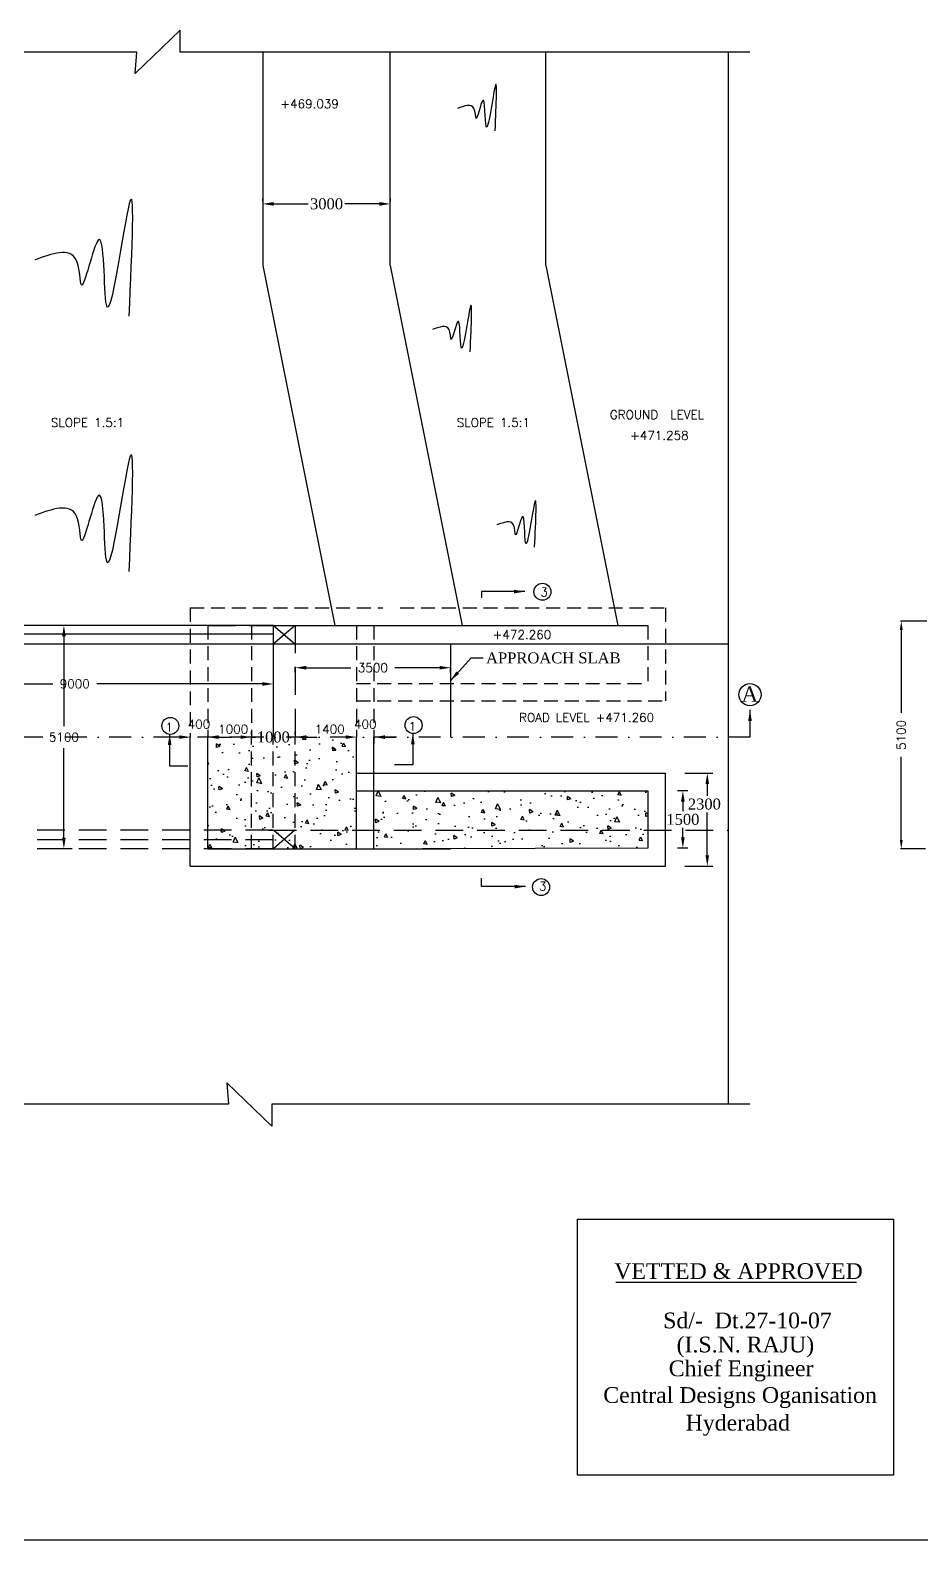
# Model space of a CAD drawing. Header units: millimetres. Extents: x 173 to 1182, y 876 to 1915.
# Drawn here: x 538.2 to 741.9, y 876.3 to 1221.1 of the extents above; entities that cross this region are included whole.
import ezdxf

# ---------------------------------------------------------------- set-up
doc = ezdxf.new("R2010")
doc.units = ezdxf.units.MM
doc.linetypes.add('DASHDOTX2', pattern=[2, 1, -0.5, 0, -0.5])
doc.linetypes.add('HIDDEN', pattern=[9.525, 6.35, -3.175])
doc.styles.add('ROMANS', font='romans')
doc.styles.get("Standard").update_dxf_attribs({"font": 'times.ttf'})
doc.styles.add('TIMES NEW ROMAN', font='times.ttf')
doc.dimstyles.new('ISO-25', dxfattribs={"dimtxt": 2.5, "dimasz": 2.5, "dimexe": 1.25, "dimexo": 0.625, "dimtad": 0, "dimtih": 1, "dimtoh": 1, "dimlfac": 100, "dimtxsty": 'TIMES NEW ROMAN', "dimcen": 2.5, "dimadec": 0, "dimazin": 0, "dimtfac": 1, "dimtmove": 0, "dimatfit": 3, "dimfxl": 1, "dimarcsym": 0})
doc.dimstyles.get("Standard").update_dxf_attribs({"dimtxt": 2, "dimasz": 2.5, "dimexe": 0.18, "dimexo": 0.18, "dimgap": 1.5, "dimtad": 0, "dimtih": 1, "dimtoh": 1, "dimdec": 0, "dimlfac": 100, "dimzin": 0, "dimdsep": 46, "dimtxsty": 'ROMANS', "dimcen": 0.09, "dimadec": 0, "dimazin": 0, "dimtfac": 1, "dimtdec": 0, "dimtofl": 0, "dimtmove": 1, "dimatfit": 1, "dimfxl": 1, "dimtolj": 1, "dimtzin": 0, "dimarcsym": 0})
doc.dimstyles.new('STANDARD$0', dxfattribs={"dimscale": 88.888889, "dimtxt": 0.02, "dimasz": 0.02, "dimexe": 0.1, "dimexo": 0.1, "dimgap": 0.09, "dimtad": 2, "dimtih": 1, "dimtoh": 1, "dimdec": 0, "dimzin": 1, "dimdsep": 46, "dimtxsty": 'Standard', "dimcen": 0.09, "dimadec": 0, "dimazin": 0, "dimtfac": 1, "dimtdec": 4, "dimtofl": 0, "dimtmove": 0, "dimatfit": 3, "dimfxl": 1, "dimtolj": 1, "dimtzin": 1, "dimarcsym": 0})

# ---------------------------------------------------------------- blocks, each defined once
blk = doc.blocks.new('*D87')
at = {"color": 0, "lineweight": -2, "transparency": 16777216}
for p, q in [((503.01, 1071.58), (503.01, 1071.97)), ((505.51, 1071.79), (543.37, 1071.79)), ((591.27, 1071.79), (553.41, 1071.79)), ((593.77, 1071.58), (593.77, 1071.97))]:
    blk.add_line(p, q, dxfattribs=at)
at = {"color": 0, "transparency": 16777216}
for points in [[(505.51, 1072.21), (505.51, 1071.37), (503.01, 1071.79)], [(591.27, 1072.21), (591.27, 1071.37), (593.77, 1071.79)]]:
    blk.add_solid(points, dxfattribs=at)
at = {"layer": 'Defpoints', "color": 0, "transparency": 16777216}
for p in [(503.01, 1071.4), (593.77, 1071.79), (593.77, 1071.4)]:
    blk.add_point(p, dxfattribs=at)
at = {"color": 0, "transparency": 16777216, "insert": (548.39, 1071.79), "char_height": 2, "attachment_point": 5, "style": 'ROMANS'}
blk.add_mtext('\\A1;9000', dxfattribs=at)
blk = doc.blocks.new('*D91')
at = {"color": 0, "lineweight": -2, "transparency": 16777216}
for p, q in [((547.81, 1085.15), (545.73, 1085.15)), ((545.91, 1082.65), (545.91, 1062.15)), ((545.91, 1036.65), (545.91, 1057.15)), ((547.81, 1034.15), (545.73, 1034.15))]:
    blk.add_line(p, q, dxfattribs=at)
at = {"color": 0, "transparency": 16777216}
for points in [[(545.49, 1082.65), (546.33, 1082.65), (545.91, 1085.15)], [(545.49, 1036.65), (546.33, 1036.65), (545.91, 1034.15)]]:
    blk.add_solid(points, dxfattribs=at)
at = {"layer": 'Defpoints', "color": 0, "transparency": 16777216}
for p in [(547.99, 1085.15), (545.91, 1034.15), (547.99, 1034.15)]:
    blk.add_point(p, dxfattribs=at)
at = {"color": 0, "transparency": 16777216, "insert": (545.91, 1059.65), "char_height": 2, "attachment_point": 5, "style": 'ROMANS'}
blk.add_mtext('\\A1;5100', dxfattribs=at)
blk = doc.blocks.new('*D95')
at = {"color": 0, "lineweight": -2, "transparency": 16777216}
for p, q in [((743.06, 1086.14), (737.06, 1086.14)), ((737.24, 1084.14), (737.24, 1065.17)), ((737.24, 1036.14), (737.24, 1055.12)), ((742.81, 1034.14), (737.06, 1034.14))]:
    blk.add_line(p, q, dxfattribs=at)
at = {"color": 0, "transparency": 16777216}
for points in [[(736.9, 1084.14), (737.57, 1084.14), (737.24, 1086.14)], [(736.9, 1036.14), (737.57, 1036.14), (737.24, 1034.14)]]:
    blk.add_solid(points, dxfattribs=at)
at = {"layer": 'Defpoints', "color": 0, "transparency": 16777216}
for p in [(743.24, 1086.14), (737.24, 1034.14), (742.99, 1034.14)]:
    blk.add_point(p, dxfattribs=at)
at = {"color": 0, "transparency": 16777216, "insert": (737.24, 1060.14), "char_height": 2, "attachment_point": 5, "rotation": 90, "style": 'ROMANS'}
blk.add_mtext('\\A1;5100', dxfattribs=at)
blk = doc.blocks.new('*D120')
at = {"color": 0, "lineweight": -2, "transparency": 16777216}
for p, q in [((572.27, 1059.65), (569.77, 1059.65)), ((574.77, 1058.21), (574.77, 1059.83)), ((578.77, 1058.21), (578.77, 1059.83)), ((581.27, 1059.65), (583.77, 1059.65))]:
    blk.add_line(p, q, dxfattribs=at)
at = {"color": 0, "transparency": 16777216}
for points in [[(572.27, 1060.06), (572.27, 1059.23), (574.77, 1059.65)], [(581.27, 1060.06), (581.27, 1059.23), (578.77, 1059.65)]]:
    blk.add_solid(points, dxfattribs=at)
at = {"layer": 'Defpoints', "color": 0, "transparency": 16777216}
for p in [(574.77, 1059.65), (574.77, 1058.03), (578.77, 1058.03)]:
    blk.add_point(p, dxfattribs=at)
at = {"color": 0, "transparency": 16777216, "insert": (576.77, 1062.58), "char_height": 2, "attachment_point": 5, "style": 'ROMANS'}
blk.add_mtext('\\A1;400', dxfattribs=at)
blk = doc.blocks.new('*D125')
at = {"color": 0, "lineweight": -2, "transparency": 16777216}
for p, q in [((586.27, 1059.65), (583.77, 1059.65)), ((588.77, 1060.27), (588.77, 1060.9)), ((588.77, 1059.65), (589.73, 1059.65)), ((598.77, 1059.65), (597.8, 1059.65)), ((598.77, 1060.27), (598.77, 1060.9)), ((601.27, 1059.65), (603.77, 1059.65))]:
    blk.add_line(p, q, dxfattribs=at)
at = {"color": 0, "transparency": 16777216}
for points in [[(586.27, 1060.06), (586.27, 1059.23), (588.77, 1059.65)], [(601.27, 1060.06), (601.27, 1059.23), (598.77, 1059.65)]]:
    blk.add_solid(points, dxfattribs=at)
at = {"layer": 'Defpoints', "color": 0, "transparency": 16777216}
for p in [(588.77, 1059.65), (588.77, 1059.65), (598.77, 1059.65)]:
    blk.add_point(p, dxfattribs=at)
at = {"color": 0, "transparency": 16777216, "insert": (593.77, 1059.65), "char_height": 2.5, "attachment_point": 5, "style": 'TIMES NEW ROMAN'}
blk.add_mtext('1000', dxfattribs=at)
blk = doc.blocks.new('*D121')
at = {"color": 0, "lineweight": -2, "transparency": 16777216}
for p, q in [((598.77, 1074.39), (598.77, 1075.68)), ((601.27, 1075.5), (611.48, 1075.5)), ((631.75, 1075.5), (621.53, 1075.5)), ((634.25, 1074.39), (634.25, 1075.68))]:
    blk.add_line(p, q, dxfattribs=at)
at = {"color": 0, "transparency": 16777216}
for points in [[(601.27, 1075.91), (601.27, 1075.08), (598.77, 1075.5)], [(631.75, 1075.91), (631.75, 1075.08), (634.25, 1075.5)]]:
    blk.add_solid(points, dxfattribs=at)
at = {"layer": 'Defpoints', "color": 0, "transparency": 16777216}
for p in [(598.77, 1075.5), (598.77, 1074.21), (634.25, 1074.21)]:
    blk.add_point(p, dxfattribs=at)
at = {"color": 0, "transparency": 16777216, "insert": (616.51, 1075.5), "char_height": 2, "attachment_point": 5, "style": 'ROMANS'}
blk.add_mtext('\\A1;3500', dxfattribs=at)
blk = doc.blocks.new('*D122')
at = {"color": 0, "lineweight": -2, "transparency": 16777216}
for p, q in [((591.35, 1182.08), (591.35, 1182.7)), ((593.85, 1181.45), (601.75, 1181.45)), ((618, 1181.45), (610.1, 1181.45)), ((620.5, 1182.08), (620.5, 1182.7))]:
    blk.add_line(p, q, dxfattribs=at)
at = {"color": 0, "transparency": 16777216}
for points in [[(593.85, 1181.87), (593.85, 1181.03), (591.35, 1181.45)], [(618, 1181.87), (618, 1181.03), (620.5, 1181.45)]]:
    blk.add_solid(points, dxfattribs=at)
at = {"layer": 'Defpoints', "color": 0, "transparency": 16777216}
for p in [(591.35, 1181.45), (591.35, 1181.45), (620.5, 1181.45)]:
    blk.add_point(p, dxfattribs=at)
at = {"color": 0, "transparency": 16777216, "insert": (605.92, 1181.45), "char_height": 2.5, "attachment_point": 5, "style": 'TIMES NEW ROMAN'}
blk.add_mtext('3000', dxfattribs=at)
blk = doc.blocks.new('*D123')
at = {"color": 0, "lineweight": -2, "transparency": 16777216}
for p, q in [((610.27, 1059.65), (607.77, 1059.65)), ((612.77, 1058.21), (612.77, 1059.83)), ((616.77, 1058.21), (616.77, 1059.83)), ((619.27, 1059.65), (621.77, 1059.65))]:
    blk.add_line(p, q, dxfattribs=at)
at = {"color": 0, "transparency": 16777216}
for points in [[(610.27, 1060.06), (610.27, 1059.23), (612.77, 1059.65)], [(619.27, 1060.06), (619.27, 1059.23), (616.77, 1059.65)]]:
    blk.add_solid(points, dxfattribs=at)
at = {"layer": 'Defpoints', "color": 0, "transparency": 16777216}
for p in [(612.77, 1059.65), (612.77, 1058.03), (616.77, 1058.03)]:
    blk.add_point(p, dxfattribs=at)
at = {"color": 0, "transparency": 16777216, "insert": (614.77, 1062.58), "char_height": 2, "attachment_point": 5, "style": 'ROMANS'}
blk.add_mtext('\\A1;400', dxfattribs=at)
blk = doc.blocks.new('*D119')
at = {"color": 0, "lineweight": -2, "transparency": 16777216}
for p, q in [((687.81, 1051.41), (694.17, 1051.41)), ((692.92, 1048.91), (692.92, 1046.24)), ((692.92, 1032.66), (692.92, 1042.45)), ((687.81, 1030.16), (694.17, 1030.16))]:
    blk.add_line(p, q, dxfattribs=at)
at = {"color": 0, "transparency": 16777216}
for points in [[(692.5, 1048.91), (693.33, 1048.91), (692.92, 1051.41)], [(692.5, 1032.66), (693.33, 1032.66), (692.92, 1030.16)]]:
    blk.add_solid(points, dxfattribs=at)
at = {"layer": 'Defpoints', "color": 0, "transparency": 16777216}
for p in [(687.19, 1051.41), (687.19, 1030.16), (692.92, 1030.16)]:
    blk.add_point(p, dxfattribs=at)
at = {"color": 0, "transparency": 16777216, "insert": (692.25, 1044.34), "char_height": 2.5, "attachment_point": 5, "style": 'TIMES NEW ROMAN'}
blk.add_mtext('2300', dxfattribs=at)
blk = doc.blocks.new('*D124')
at = {"color": 0, "lineweight": -2, "transparency": 16777216}
for p, q in [((688.44, 1047.41), (686.09, 1047.41)), ((687.34, 1044.91), (687.34, 1042.74)), ((687.34, 1036.78), (687.34, 1038.95)), ((688.48, 1034.28), (686.09, 1034.28))]:
    blk.add_line(p, q, dxfattribs=at)
at = {"color": 0, "transparency": 16777216}
for points in [[(686.92, 1044.91), (687.75, 1044.91), (687.34, 1047.41)], [(686.92, 1036.78), (687.75, 1036.78), (687.34, 1034.28)]]:
    blk.add_solid(points, dxfattribs=at)
at = {"layer": 'Defpoints', "color": 0, "transparency": 16777216}
for p in [(689.07, 1047.41), (687.34, 1034.28), (689.1, 1034.28)]:
    blk.add_point(p, dxfattribs=at)
at = {"color": 0, "transparency": 16777216, "insert": (687.34, 1040.84), "char_height": 2.5, "attachment_point": 5, "style": 'TIMES NEW ROMAN'}
blk.add_mtext('1500', dxfattribs=at)

msp = doc.modelspace()

# ---------------------------------------------------------------- hatches: boundary and pattern name
h = msp.add_hatch()
h.set_pattern_fill('AR-CONC', color=256, scale=0.05, angle=15, style=0)
h.set_pattern_definition([(115, (-395.9575, -400.4454), (-9.00511, 1.587844), [0.9525, -10.4775]), (170, (-395.958, -400.445), (4.174553, 8.77125), [0.762, -8.382]), (64.549, (-396.708, -400.313), (-4.8306, 10.359062), [0.8095, -8.9045]), (118.8158, (-395.3, -397.992), (-13.63618, 1.47753), [1.42875, -15.71625]), (68.3644, (-396.436, -397.869), (-8.26382, 15.02197), [1.21425, -13.35675]), (173.816, (-395.3, -397.992), (-8.26385, 15.02196), [1.143, -12.573]), (144, (-396.691, -398.277), (-8.64585, -2.977004), [0.9525, -10.4775]), (199, (-396.691, -398.277), (-0.60124, 9.695373), [0.762, -8.382]), (93.5486, (-397.412, -398.525), (-9.247065, 6.718383), [0.8095, -8.9045]), (127.5, (-395.9575, -400.4454), (0.9450546, 4.123664), [0, -8.2804, 0, -8.509, 0, -8.41375]), (157.5, (-395.9575, -400.4454), (-1.93071, 5.70306), [0, -4.8514, 0, -8.0899, 0, -3.20675]), (197.5, (-393.222, -401.1784), (-6.622658, 1.4779943), [0, -3.175, 0, -9.906, 0, -13.1445]), (207.5, (-391.995, -401.507), (-6.825047, 3.144938), [0, -4.1275, 0, -6.5786, 0, -9.3345])])
h.paths.add_polyline_path([(679.34853, 1047.40504), (679.34853, 1038.39764), (616.76624, 1038.39764), (616.76624, 1047.40504)])
h.paths.add_polyline_path([(627.87971, 1034.14764), (616.76624, 1034.14764), (616.76624, 1038.39764), (679.34853, 1038.39764), (679.34853, 1034.29395)])
h.paths.add_polyline_path([(598.76624, 1038.39764), (598.76624, 1059.65022), (612.76624, 1059.65047), (612.76624, 1038.39764)])
h.paths.add_polyline_path([(598.76624, 1034.14764), (598.76624, 1038.39764), (612.76624, 1038.39764), (612.76624, 1034.14764)])
h.paths.add_polyline_path([(593.76624, 1059.65013), (598.76624, 1059.65022), (598.76624, 1038.39764), (593.76624, 1038.39764)])
h.paths.add_polyline_path([(593.76624, 1038.39764), (592.69777, 1038.39764), (588.76624, 1038.39764), (588.76624, 1059.65003), (593.76624, 1059.65013)])
h.paths.add_polyline_path([(578.76624, 1059.64985), (588.76624, 1059.65003), (588.76624, 1038.39764), (578.76624, 1038.39764)])
h.paths.add_polyline_path([(578.76624, 1036.14764), (578.76624, 1038.39764), (588.76624, 1038.39764), (588.76624, 1036.14764)])
h.paths.add_polyline_path([(578.76624, 1034.14764), (578.76624, 1036.14764), (588.76624, 1036.14764), (588.76624, 1034.14764)])
h.paths.add_polyline_path([(588.76624, 1034.14764), (588.76624, 1036.14764), (593.76624, 1036.14764), (593.76624, 1034.14764)])
h.paths.add_polyline_path([(588.76624, 1036.14764), (588.76624, 1038.39764), (593.76624, 1038.39764), (593.76624, 1036.14764)])
h.paths.add_polyline_path([(593.76624, 1038.39764), (596.238, 1036.29665), (593.76624, 1034.14764)])
h.paths.add_polyline_path([(593.76624, 1034.14764), (596.238, 1036.29665), (598.76624, 1034.14764)])
h.paths.add_polyline_path([(596.238, 1036.29665), (598.65453, 1038.39764), (598.76624, 1038.39764), (598.76624, 1034.14764)])
h.paths.add_polyline_path([(593.76624, 1038.39764), (598.65453, 1038.39764), (596.238, 1036.29665)])
h.paths.add_polyline_path([(677.4758, 1042.74024), (669.40712, 1042.74024), (669.40712, 1038.94698), (677.4758, 1038.94698)], flags=24)
h.paths.add_polyline_path([(597.80058, 1061.54427), (589.7319, 1061.54427), (589.7319, 1057.75101), (597.80058, 1057.75101)], flags=9)

# ---------------------------------------------------------------- linework, layer by layer
for p, q in [((572.48927, 1221.13095), (562.19136, 1211.22213)), ((572.48927, 1216.11605), (572.48927, 1221.13095)), ((562.57235, 1216.11605), (457.42528, 1216.11605)), ((562.19136, 1211.22213), (562.57235, 1216.11605)), ((583.50483, 1216.11605), (572.48927, 1216.11605)), ((583.50483, 1216.11605), (572.48927, 1216.11605)), ((702.67507, 1216.11605), (583.50483, 1216.11605)), ((591.34761, 1216.11605), (591.34761, 1167.39764)), ((620.49761, 1167.39764), (620.49761, 1216.11605)), ((656.04853, 1167.39764), (656.04853, 1216.11605)), ((697.67507, 1216.11605), (697.67507, 975.78222)), ((591.34761, 1167.39764), (607.79761, 1085.14764)), ((620.49761, 1167.39764), (636.94761, 1085.14764)), ((656.04853, 1167.39764), (672.49853, 1085.14764)), ((593.76624, 1085.14764), (457.42528, 1085.14764)), ((593.76624, 1083.14764), (457.42528, 1083.14764)), ((593.76624, 1085.14764), (593.76624, 1059.64764)), ((598.65453, 1080.89764), (593.76624, 1085.14764)), ((593.76624, 1085.14764), (598.76624, 1085.14764)), ((598.76624, 1085.14764), (593.76624, 1080.89764)), ((598.76624, 1085.14764), (679.34853, 1085.14764)), ((697.67507, 1080.89764), (457.42528, 1080.89764)), ((634.24817, 1080.89764), (634.24844, 1059.65086)), ((574.76624, 1030.14764), (574.76624, 1059.64764)), ((578.76624, 1034.14764), (578.76624, 1059.64764)), ((612.76624, 1034.15425), (612.76624, 1059.65425)), ((616.76624, 1034.15425), (616.76624, 1059.65425)), ((612.76624, 1051.40504), (683.34853, 1051.40504)), ((683.34853, 1030.15504), (683.34853, 1051.40504)), ((612.76624, 1047.40504), (679.34853, 1047.40504)), ((679.34853, 1047.40504), (679.34853, 1034.29395)), ((578.76624, 1034.14764), (634.24817, 1034.14764)), ((593.76624, 1034.14764), (598.76624, 1034.14764)), ((679.34853, 1034.29395), (627.87971, 1034.14764)), ((574.76624, 1030.14764), (634.24817, 1030.14764)), ((622.76624, 1030.15504), (683.34853, 1030.15504)), ((593.42176, 970.76733), (583.12385, 980.67615)), ((583.12385, 980.67615), (583.50483, 975.78222)), ((583.50483, 975.78222), (457.42528, 975.78222)), ((702.67507, 975.78222), (593.42176, 975.78222)), ((593.42176, 975.78222), (593.42176, 970.76733)), ((672.05727, 935.1494), (727.03112, 935.1494)), ((173.25993, 876.28119), (1068.25993, 876.28119))]:
    msp.add_line(p, q)
at = {"linetype": 'HIDDEN', "ltscale": 0.5}
for p, q in [((574.76624, 1089.14764), (574.76624, 1059.64764)), ((574.76624, 1089.14764), (618.76624, 1089.14764)), ((622.76624, 1089.14764), (683.34853, 1089.14764)), ((683.34853, 1089.14764), (683.34853, 1067.89764)), ((578.76624, 1085.14764), (578.76624, 1059.64764)), ((588.76624, 1085.14764), (588.76624, 1059.64764)), ((612.76624, 1085.14764), (612.76624, 1059.64764)), ((616.76624, 1085.14764), (616.76624, 1059.64764)), ((679.34853, 1085.14764), (679.34853, 1071.89764)), ((612.76624, 1071.89764), (679.34853, 1071.89764)), ((612.76624, 1067.89764), (683.34853, 1067.89764)), ((588.76624, 1034.14764), (588.76624, 1059.64764)), ((593.76624, 1034.14764), (593.76624, 1059.64764)), ((598.76624, 1034.14764), (598.76624, 1059.64764))]:
    msp.add_line(p, q, dxfattribs=at)
at = {"linetype": 'HIDDEN'}
for p, q in [((578.76624, 1085.14764), (618.76624, 1085.14764)), ((598.76624, 1085.14764), (598.76624, 1059.64764)), ((593.76624, 1038.39764), (457.42528, 1038.39764)), ((592.69777, 1038.39764), (697.67507, 1038.39764)), ((598.65453, 1038.39764), (593.76624, 1034.14764)), ((598.76624, 1034.14764), (593.76624, 1038.39764)), ((593.76624, 1036.14764), (457.42528, 1036.14764)), ((593.76624, 1034.14764), (457.42528, 1034.14764))]:
    msp.add_line(p, q, dxfattribs=at)
at = {"linetype": 'DASHDOTX2', "ltscale": 5}
msp.add_line((702.67507, 1059.65186), (457.42528, 1059.64764), dxfattribs=at)
msp.add_lwpolyline([(663.24658, 949.55114), (735.43764, 949.55114), (735.43764, 891.05563), (663.24658, 891.05563)], close=True)
for centre, radius in [((655.23979, 1092.8373), 1.93746), ((702.67507, 1069.35186), 2.54951), ((570.23019, 1062.20965), 1.93746), ((625.79823, 1062.39893), 1.93746), ((654.94895, 1025.39285), 1.93746)]:
    msp.add_circle(centre, radius)
for points in [[(644.44719, 1198.12667), (644.44719, 1208.3701), (642.35911, 1199.16998), (641.59981, 1205.05047), (640.08121, 1200.97207), (639.60665, 1203.24839), (635.81014, 1203.24839)], [(560.83847, 1155.83843), (560.83847, 1181.447), (555.61827, 1158.44671), (553.72001, 1173.14793), (549.92351, 1162.95192), (548.7371, 1168.64272), (539.24583, 1168.64272)], [(638.74624, 1147.63696), (638.74624, 1157.88039), (636.65816, 1148.68027), (635.89886, 1154.56076), (634.38026, 1150.48236), (633.9057, 1152.75867), (630.10919, 1152.75867)], [(560.83847, 1097.47756), (560.83847, 1123.08613), (555.61827, 1100.08584), (553.72001, 1114.78706), (549.92351, 1104.59105), (548.7371, 1110.28185), (539.24583, 1110.28185)], [(653.47689, 1103.01542), (653.47689, 1113.25885), (651.38881, 1104.05873), (650.62951, 1109.93922), (649.11091, 1105.86082), (648.63634, 1108.13714), (644.83984, 1108.13714)]]:
    msp.add_spline(points, degree=3)

# ---------------------------------------------------------------- texts
at = {"style": 'ROMANS'}
for s, p in [('+469.039', (595.36653, 1203.31031)), ('SLOPE 1.5:1', (542.94794, 1130.49142)), ('SLOPE 1.5:1', (635.67958, 1130.49142)), ('GROUND  LEVEL', (670.65719, 1132.31035)), ('+471.258', (675.27904, 1127.55775)), (' +472.260', (642.51437, 1082.04076)), ('1', (569.13617, 1060.89031)), ('1000', (581.16341, 1060.4441)), ('1400', (603.21377, 1060.4441)), ('1', (624.70421, 1061.07959)), (' ROAD LEVEL +471.260', (648.53928, 1063.12981))]:
    msp.add_text(s, height=2, dxfattribs=at).set_placement(p)
for p in [(654.73004, 1091.79582), (654.43921, 1024.61344)]:
    msp.add_text('3', height=2, rotation=358.8562331, dxfattribs=at).set_placement(p)
for s, p in [('VETTED & APPROVED', (671.6557, 935.8694)), ('                        Sd/-  Dt.27-10-07', (650.22259, 924.59499)), ('                           (I.S.N. RAJU)', (649.21247, 919.09325)), ('                           Chief Engineer', (647.40257, 913.64654)), ('                Central Designs Oganisation', (647.40257, 907.55569)), ('                           Hyderabad', (651.26247, 901.23123))]:
    msp.add_text(s, height=3.6).set_placement(p)
for s, insert, char_height, width, attachment_point in [('APPROACH SLAB', (642.37251, 1078.99112), 2.5, 100, 1), ('A', (704.54002, 1071.20492), 3.5, 4.365, 3)]:
    msp.add_mtext(s, dxfattribs=dict(insert=insert, char_height=char_height, width=width, attachment_point=attachment_point))

# ---------------------------------------------------------------- dimensions: what is measured, and where the dimension line sits
for base, p1, p2, angle, text, picture, middle in [((591.34761, 1181.45138), (620.49761, 1181.45138), (591.34761, 1181.45138), 180, '3000', '*D122', (605.92261, 1181.45138)), ((687.33709, 1034.28218), (689.06528, 1047.40504), (689.10258, 1034.28218), 90, '1500', '*D124', (687.33709, 1040.84361))]:
    dim = msp.add_linear_dim(base=base, p1=p1, p2=p2, angle=angle, text=text, dimstyle='ISO-25')
    dim.commit()
    dim.dimension.update_dxf_attribs({"geometry": picture, "text_midpoint": middle})
for base, p1, p2, angle, override, picture, middle in [((545.90939, 1034.14764), (547.99073, 1085.14764), (547.99073, 1034.14764), 90, {"dimscale": 1, "dimtxt": 2, "dimasz": 2.5, "dimexe": 0.18, "dimexo": 0.18, "dimgap": 1.5, "dimtad": 0, "dimlfac": 100, "dimzin": 0, "dimtxsty": 'ROMANS', "dimtdec": 0, "dimtmove": 1, "dimatfit": 1, "dimtzin": 0}, '*D91', (545.90939, 1059.64764)), ((574.76624, 1059.64764), (578.76624, 1058.02601), (574.76624, 1058.02601), 180, {"dimscale": 1, "dimtxt": 2, "dimasz": 2.5, "dimexe": 0.18, "dimexo": 0.18, "dimgap": 1.5, "dimtad": 0, "dimlfac": 100, "dimzin": 0, "dimtxsty": 'ROMANS', "dimtdec": 0, "dimtmove": 2, "dimatfit": 1, "dimtzin": 0}, '*D120', (576.76624, 1062.57764)), ((612.76624, 1059.64764), (616.76624, 1058.02601), (612.76624, 1058.02601), 180, {"dimscale": 1, "dimtxt": 2, "dimasz": 2.5, "dimexe": 0.18, "dimexo": 0.18, "dimgap": 1.5, "dimtad": 0, "dimlfac": 100, "dimzin": 0, "dimtxsty": 'ROMANS', "dimtdec": 0, "dimtmove": 2, "dimatfit": 1, "dimtzin": 0}, '*D123', (614.76624, 1062.57764))]:
    dim = msp.add_linear_dim(base=base, p1=p1, p2=p2, angle=angle, dimstyle='STANDARD$0', override=override)
    dim.commit()
    dim.dimension.update_dxf_attribs({"geometry": picture, "text_midpoint": middle})
for base, p1, p2, angle, text, dimstyle, override, picture, middle in [((737.2366, 1034.14171), (743.2366, 1086.14171), (742.9866, 1034.14171), 90, '5100', 'Standard', {"dimtxt": 2, "dimasz": 2, "dimtih": 0, "dimtoh": 0}, '*D95', (737.2366, 1060.14171)), ((598.76624, 1075.49591), (634.24817, 1074.20726), (598.76624, 1074.20726), 180, '3500', 'STANDARD$0', {"dimscale": 1, "dimtxt": 2, "dimasz": 2.5, "dimexe": 0.18, "dimexo": 0.18, "dimgap": 1.5, "dimtad": 0, "dimlfac": 100, "dimzin": 0, "dimtxsty": 'ROMANS', "dimtdec": 0, "dimtmove": 2, "dimatfit": 1, "dimtzin": 0}, '*D121', (616.5072, 1075.49591))]:
    dim = msp.add_linear_dim(base=base, p1=p1, p2=p2, angle=angle, text=text, dimstyle=dimstyle, override=override)
    dim.commit()
    dim.dimension.update_dxf_attribs({"geometry": picture, "text_midpoint": middle})
dim = msp.add_linear_dim(base=(593.76624, 1071.78866), p1=(503.01276, 1071.39764), p2=(593.76624, 1071.39764), text='9000', dimstyle='STANDARD$0', override={"dimscale": 1, "dimtxt": 2, "dimasz": 2.5, "dimexe": 0.18, "dimexo": 0.18, "dimgap": 1.5, "dimtad": 0, "dimlfac": 100, "dimzin": 0, "dimtxsty": 'ROMANS', "dimtdec": 0, "dimtmove": 1, "dimatfit": 1, "dimtzin": 0})
dim.commit()
dim.dimension.update_dxf_attribs({"geometry": '*D87', "text_midpoint": (548.3895, 1071.78866)})
dim = msp.add_linear_dim(base=(588.76624, 1059.64764), p1=(598.76624, 1059.64764), p2=(588.76624, 1059.64764), angle=180, dimstyle='ISO-25')
dim.commit()
dim.dimension.update_dxf_attribs({"geometry": '*D125', "text_midpoint": (593.76624, 1059.64764)})
dim = msp.add_linear_dim(base=(692.91596, 1030.15504), p1=(687.18658, 1051.40504), p2=(687.18658, 1030.15504), angle=90, text='2300', dimstyle='ISO-25', override={"dimtmove": 2})
dim.commit()
dim.dimension.update_dxf_attribs({"geometry": '*D119', "text_midpoint": (692.24836, 1044.34265), "dimtype": 160})

# ---------------------------------------------------------------- leaders
for points, dimstyle, override in [([(651.25194, 1092.89143), (641.29755, 1092.89143), (641.29755, 1091.44264)], 'Standard', {"dimgap": 1.5, "dimtad": 0}), ([(634.21473, 1072.52008), (638.97151, 1077.74112), (641.74751, 1077.74112)], 'ISO-25', {"dimgap": 0.625, "dimtad": 0}), ([(702.67507, 1065.85186), (702.67507, 1059.65186)], 'Standard', {"dimgap": 0.09, "dimtad": 0}), ([(570.06988, 1060.34376), (570.06988, 1053.10301), (574.25581, 1053.10301)], 'Standard', {"dimgap": 1.5, "dimtad": 0}), ([(625.63793, 1060.53304), (625.63793, 1053.29228), (621.42447, 1053.29228)], 'Standard', {"dimgap": 1.5, "dimtad": 0}), ([(651.39316, 1025.49922), (641.35178, 1025.49922), (641.35178, 1027.41494)], 'Standard', {"dimgap": 1.5, "dimtad": 0})]:
    msp.add_leader(points, dimstyle=dimstyle, override=override)

doc.saveas('drawing.dxf')
